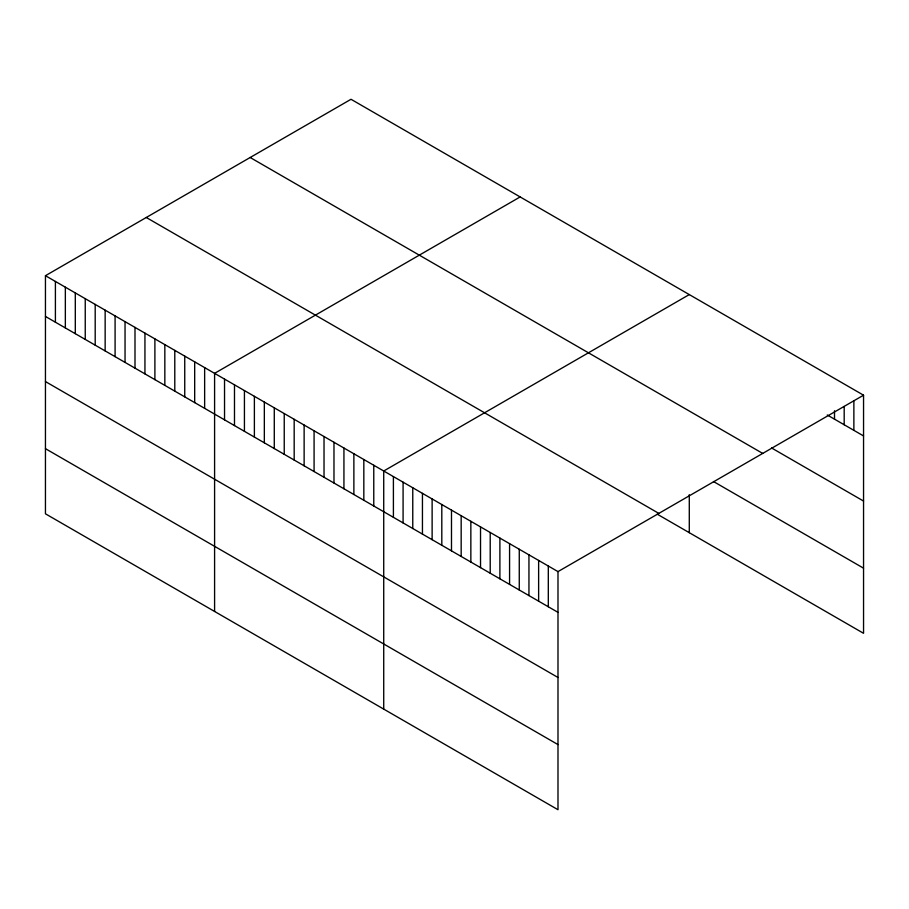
<?xml version="1.0" encoding="UTF-8"?>
<svg xmlns="http://www.w3.org/2000/svg" width="909" height="909" viewBox="0 0 909 909"><rect width="100%" height="100%" fill="white"/><g stroke="black" fill="none" stroke-linecap="round" stroke-linejoin="round"><path stroke-width="1.36" d="M45.45 275.7L557.99 571.613L557.99 809.714L45.45 513.801L45.45 275.7L351.01 99.286L863.55 395.199L863.55 633.3L657.23 514.176M520.153 196.935L214.592 373.349L214.592 611.45M689.283 294.584L383.723 471.01L383.723 709.1M557.99 571.613L863.55 395.199M827.247 414.97L863.55 435.934M771.582 447.967L863.55 501.064M250.18 157.507L762.719 453.421M713.485 481.531L863.55 568.17M146.281 217.49L658.82 513.392M45.45 316.446L557.99 612.348M45.45 381.575L557.99 677.478M45.45 448.671L557.99 744.585M853.869 400.846L853.869 430.343M844.188 406.493L844.188 424.753M834.507 410.743L834.507 419.163M689.283 494.689L689.283 532.685M548.309 566.023L548.309 606.757M538.628 560.433L538.628 601.167M528.947 554.842L528.947 595.588M519.266 549.252L519.266 589.998M509.574 543.673L509.574 584.407M499.893 538.083L499.893 578.817M490.212 532.492L490.212 573.227M480.531 526.902L480.531 567.636M470.851 521.312L470.851 562.046M461.17 515.721L461.17 556.456M451.489 510.131L451.489 550.865M441.808 504.54L441.808 545.275M432.127 498.95L432.127 539.685M422.446 493.36L422.446 534.094M412.766 487.769L412.766 528.515M403.085 482.179L403.085 522.925M393.404 476.589L393.404 517.335M373.769 465.26L373.769 505.995M363.827 459.522L363.827 500.257M353.874 453.773L353.874 494.507M343.932 448.023L343.932 488.769M333.978 442.285L333.978 483.02M324.024 436.536L324.024 477.282M314.082 430.798L314.082 471.532M304.129 425.048L304.129 465.794M294.175 419.31L294.175 460.045M284.233 413.561L284.233 454.295M274.279 407.823L274.279 448.557M264.337 402.073L264.337 442.808M254.384 396.335L254.384 437.07M244.43 390.586L244.43 431.321M234.488 384.848L234.488 425.582M224.534 379.098L224.534 419.833M204.639 367.611L204.639 408.346M194.685 361.862L194.685 402.607M184.743 356.123L184.743 396.858M174.789 350.374L174.789 391.12M164.836 344.636L164.836 385.371M154.894 338.887L154.894 379.632M144.94 333.148L144.94 373.883M134.998 327.399L134.998 368.134M125.044 321.661L125.044 362.396M115.091 315.912L115.091 356.646M105.149 310.174L105.149 350.908M95.195 304.424L95.195 345.159M85.241 298.686L85.241 339.421M75.299 292.937L75.299 333.671M65.346 287.187L65.346 327.933M55.404 281.449L55.404 322.184"/></g></svg>
